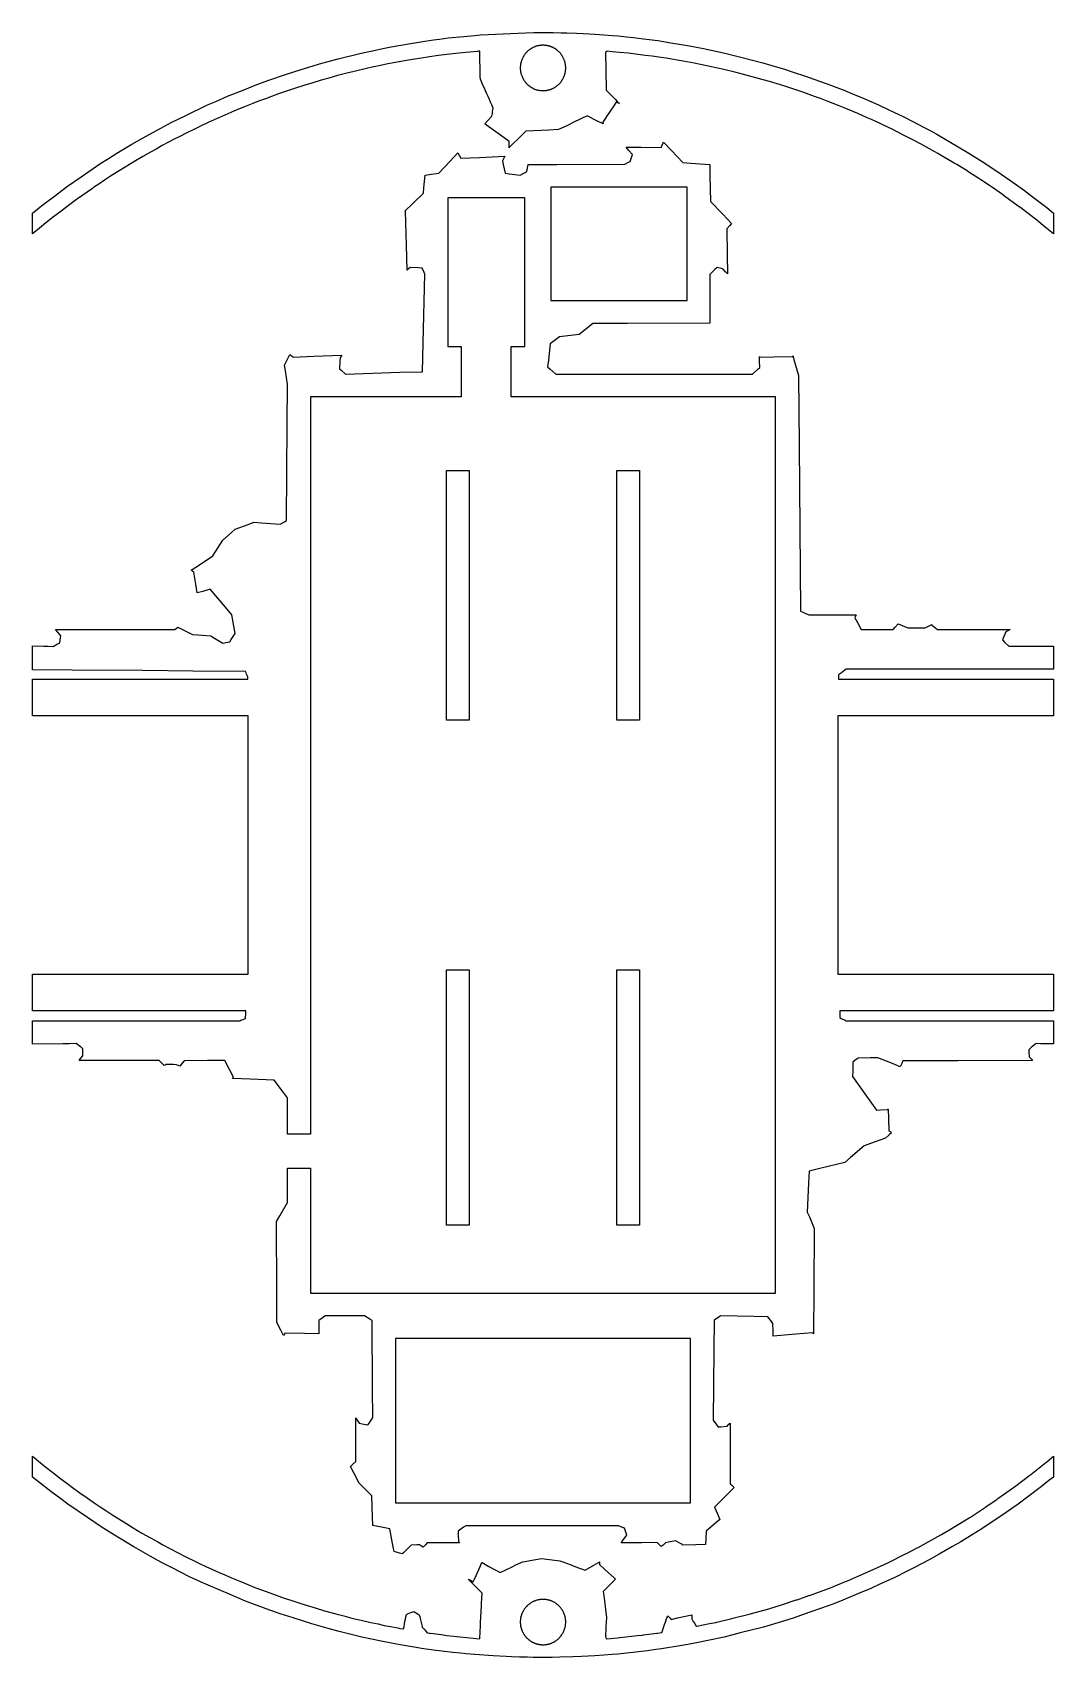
# Model space of a CAD drawing. Header units: millimetres. Extents: x -45 to 45, y -72 to 72.
import ezdxf

# ---------------------------------------------------------------- set-up
doc = ezdxf.new("R2010")
doc.units = ezdxf.units.MM
doc.layers.add('upper', color=7, linetype='Continuous')

msp = doc.modelspace()

# ---------------------------------------------------------------- linework, layer by layer
at = {"layer": 'upper'}
for points in [[(-44.06, 56.47), (-43.19, 57.12), (-41.92, 58.08), (-40.72, 58.9), (-38.97, 60.1), (-38.4, 60.46), (-37.57, 60.98), (-36.23, 61.77), (-35.3, 62.32), (-34.27, 62.88), (-32.78, 63.68), (-31.47, 64.32), (-29.56, 65.24), (-28.85, 65.55), (-27.81, 66), (-26.29, 66.61), (-25.23, 67.03), (-24.16, 67.41), (-22.61, 67.96), (-21.33, 68.36), (-19.49, 68.92), (-18.07, 69.29), (-16.02, 69.81), (-15.19, 69.99), (-13.97, 70.25), (-13.38, 70.36), (-12.52, 70.52), (-11.87, 70.63), (-10.94, 70.78), (-10.41, 70.86), (-9.65, 70.97), (-9.12, 71.04), (-8.36, 71.14), (-6.98, 71.28), (-6.02, 71.37), (-5.54, 71.41), (-4.83, 71.46), (-2.86, 71.55), (-1.5, 71.61), (-0.8, 71.62), (-0.32, 71.62), (0.18, 71.62), (0.9, 71.62), (1.61, 71.61), (2.09, 71.59), (2.95, 71.56), (3.55, 71.54), (4.6, 71.47), (6.12, 71.36), (6.62, 71.32), (7.35, 71.25), (7.97, 71.18), (8.86, 71.08), (9.37, 71.01), (10.11, 70.91), (11.26, 70.72), (12.92, 70.45), (14.14, 70.2), (15.9, 69.84), (17.32, 69.48), (19.37, 68.96), (20.16, 68.72), (21.3, 68.39), (22.05, 68.14), (23.14, 67.79), (23.88, 67.52), (24.95, 67.14), (25.44, 66.95), (26.15, 66.68), (26.61, 66.5), (27.27, 66.23), (28.21, 65.83), (29.56, 65.24), (30.48, 64.81), (31.81, 64.18), (32.54, 63.8), (33.6, 63.25), (34.06, 63.01), (34.71, 62.65), (35.16, 62.4), (35.81, 62.03), (37.53, 60.98), (38.72, 60.26), (39.4, 59.8), (40.4, 59.15), (41.23, 58.56), (42.43, 57.71), (43.24, 57.09), (44.41, 56.2), (45, 55.71), (45, 53.87), (44.42, 54.35), (44.28, 54.47), (43.52, 55.08), (43.29, 55.25), (42.12, 56.16), (41.88, 56.33), (40.68, 57.21), (40.5, 57.33), (39.61, 57.96), (39.44, 58.07), (38.58, 58.64), (38.42, 58.75), (37.55, 59.31), (37.38, 59.42), (36.47, 59.98), (36.25, 60.11), (35.1, 60.79), (34.81, 60.96), (33.8, 61.52), (33.34, 61.77), (32.49, 62.22), (32.02, 62.46), (31.17, 62.9), (30.78, 63.09), (30.07, 63.43), (29.67, 63.62), (28.95, 63.95), (28.52, 64.14), (27.76, 64.48), (26.7, 64.92), (26.11, 65.16), (25.05, 65.57), (24.46, 65.8), (23.93, 65.99), (22.98, 66.33), (22.01, 66.65), (21.48, 66.83), (20.94, 67), (19.96, 67.3), (19.42, 67.45), (18.44, 67.73), (17.46, 67.99), (16.91, 68.13), (15.93, 68.36), (15.38, 68.49), (14.85, 68.61), (13.88, 68.81), (13.33, 68.92), (12.36, 69.1), (11.83, 69.19), (10.87, 69.35), (10.42, 69.42), (9.61, 69.54), (9.02, 69.61), (7.96, 69.74), (7.53, 69.79), (6.75, 69.87), (6.09, 69.93), (5.65, 69.97), (5.62, 69.95), (5.51, 69.87), (5.51, 69.81), (5.52, 69.52), (5.52, 69.25), (5.53, 68.99), (5.53, 68.73), (5.54, 68.48), (5.54, 68.24), (5.54, 68), (5.55, 67.76), (5.55, 67.53), (5.56, 67.29), (5.56, 67.07), (5.57, 66.84), (5.57, 66.69), (5.57, 66.54), (6.15, 65.95), (6.36, 65.75), (6.55, 65.55), (6.74, 65.36), (6.61, 65.42), (6.46, 65.48), (6.34, 65.32), (6.24, 65.15), (5.61, 64.23), (5.5, 64.06), (5.27, 63.72), (5.28, 63.66), (5.29, 63.56), (4.76, 63.83), (3.9, 64.27), (2.72, 63.71), (2.17, 63.44), (1.58, 63.16), (1.36, 63.06), (0.52, 63.02), (-1.5, 62.92), (-1.93, 62.51), (-2.95, 61.52), (-2.97, 61.48), (-2.98, 61.45), (-2.98, 61.7), (-2.99, 62.03), (-3.75, 62.58), (-4.99, 63.46), (-5.13, 63.57), (-4.89, 63.83), (-4.5, 64.25), (-4.46, 64.47), (-4.44, 64.62), (-4.41, 64.8), (-4.39, 64.95), (-4.46, 65.09), (-4.52, 65.24), (-4.63, 65.48), (-4.73, 65.72), (-4.84, 65.97), (-4.95, 66.22), (-5.06, 66.47), (-5.17, 66.72), (-5.29, 66.98), (-5.52, 67.52), (-5.53, 67.72), (-5.53, 67.93), (-5.54, 68.13), (-5.54, 68.33), (-5.55, 68.54), (-5.55, 68.75), (-5.56, 68.96), (-5.56, 69.18), (-5.57, 69.4), (-5.57, 69.63), (-5.58, 69.86), (-5.58, 69.98), (-5.68, 69.97), (-5.78, 69.96), (-6.79, 69.86), (-7.68, 69.78), (-8.49, 69.68), (-9.21, 69.59), (-10.01, 69.48), (-10.72, 69.37), (-11.51, 69.24), (-12.21, 69.13), (-12.99, 68.98), (-13.69, 68.85), (-14.32, 68.72), (-14.88, 68.6), (-14.93, 68.59), (-16.4, 68.25), (-16.64, 68.2), (-17.42, 68), (-18.11, 67.82), (-18.88, 67.61), (-19.55, 67.42), (-20.37, 67.17), (-21.09, 66.95), (-21.9, 66.69), (-22.62, 66.45), (-23.32, 66.21), (-23.93, 65.99), (-24.46, 65.79), (-25.07, 65.57), (-25.58, 65.37), (-26.17, 65.14), (-26.68, 64.93), (-27.26, 64.69), (-28.04, 64.35), (-28.73, 64.05), (-29.51, 63.69), (-30.19, 63.37), (-30.85, 63.05), (-31.44, 62.76), (-31.95, 62.5), (-32.52, 62.21), (-33.01, 61.95), (-33.56, 61.65), (-34.11, 61.35), (-34.6, 61.08), (-35.28, 60.68), (-36.06, 60.23), (-36.83, 59.76), (-37.51, 59.34), (-38.11, 58.95), (-38.64, 58.61), (-39.16, 58.26), (-39.61, 57.95), (-39.71, 57.88), (-41.03, 56.95), (-41.12, 56.89), (-41.7, 56.46), (-42.36, 55.97), (-43.14, 55.37), (-43.82, 54.84), (-44.37, 54.39), (-44.86, 53.99), (-45, 53.87), (-45, 55.71), (-44.06, 56.47)], [(-1.36, 69.97), (-1.4, 69.93), (-1.43, 69.9), (-1.47, 69.86), (-1.49, 69.83), (-1.53, 69.79), (-1.57, 69.74), (-1.59, 69.71), (-1.62, 69.67), (-1.65, 69.63), (-1.68, 69.59), (-1.7, 69.55), (-1.73, 69.51), (-1.75, 69.47), (-1.77, 69.42), (-1.79, 69.38), (-1.82, 69.34), (-1.83, 69.3), (-1.85, 69.25), (-1.87, 69.21), (-1.89, 69.16), (-1.9, 69.11), (-1.92, 69.07), (-1.93, 69.02), (-1.94, 68.98), (-1.95, 68.93), (-1.96, 68.9), (-1.97, 68.87), (-1.97, 68.82), (-1.98, 68.79), (-1.99, 68.74), (-1.99, 68.71), (-1.99, 68.67), (-2, 68.62), (-2, 68.59), (-2, 68.54), (-2, 68.51), (-2, 68.48), (-2, 68.42), (-2, 68.39), (-1.99, 68.34), (-1.99, 68.31), (-1.99, 68.28), (-1.98, 68.22), (-1.98, 68.19), (-1.97, 68.14), (-1.96, 68.11), (-1.95, 68.08), (-1.94, 68.03), (-1.93, 67.99), (-1.92, 67.94), (-1.91, 67.91), (-1.9, 67.88), (-1.88, 67.83), (-1.87, 67.8), (-1.85, 67.75), (-1.84, 67.72), (-1.82, 67.67), (-1.8, 67.64), (-1.79, 67.61), (-1.76, 67.56), (-1.75, 67.53), (-1.72, 67.48), (-1.7, 67.45), (-1.69, 67.42), (-1.66, 67.38), (-1.64, 67.35), (-1.6, 67.31), (-1.58, 67.28), (-1.55, 67.24), (-1.53, 67.21), (-1.49, 67.17), (-1.47, 67.14), (-1.44, 67.12), (-1.41, 67.08), (-1.38, 67.05), (-1.34, 67.02), (-1.32, 66.99), (-1.27, 66.96), (-1.25, 66.94), (-1.22, 66.91), (-1.17, 66.88), (-1.15, 66.86), (-1.1, 66.83), (-1.07, 66.81), (-1.02, 66.78), (-0.99, 66.76), (-0.94, 66.74), (-0.91, 66.72), (-0.88, 66.7), (-0.83, 66.68), (-0.8, 66.67), (-0.75, 66.64), (-0.71, 66.63), (-0.66, 66.61), (-0.63, 66.6), (-0.58, 66.58), (-0.54, 66.57), (-0.51, 66.57), (-0.45, 66.55), (-0.42, 66.54), (-0.36, 66.53), (-0.33, 66.53), (-0.27, 66.52), (-0.24, 66.51), (-0.18, 66.51), (-0.15, 66.51), (-0.11, 66.5), (-0.06, 66.5), (-0.02, 66.5), (0.04, 66.5), (0.07, 66.5), (0.13, 66.5), (0.16, 66.51), (0.22, 66.51), (0.25, 66.52), (0.31, 66.52), (0.34, 66.53), (0.38, 66.54), (0.43, 66.55), (0.47, 66.56), (0.52, 66.57), (0.56, 66.58), (0.61, 66.6), (0.64, 66.61), (0.7, 66.63), (0.73, 66.64), (0.76, 66.65), (0.81, 66.67), (0.84, 66.69), (0.89, 66.71), (0.93, 66.73), (0.97, 66.75), (1.01, 66.77), (1.05, 66.8), (1.08, 66.82), (1.11, 66.84), (1.16, 66.87), (1.19, 66.89), (1.23, 66.92), (1.26, 66.95), (1.3, 66.98), (1.33, 67.01), (1.37, 67.04), (1.4, 67.07), (1.44, 67.11), (1.47, 67.14), (1.51, 67.18), (1.53, 67.22), (1.57, 67.26), (1.59, 67.29), (1.62, 67.33), (1.65, 67.37), (1.67, 67.41), (1.7, 67.45), (1.72, 67.49), (1.75, 67.53), (1.77, 67.57), (1.8, 67.62), (1.81, 67.66), (1.84, 67.71), (1.85, 67.74), (1.87, 67.79), (1.89, 67.83), (1.9, 67.88), (1.91, 67.92), (1.93, 67.97), (1.94, 68.01), (1.95, 68.06), (1.96, 68.1), (1.97, 68.15), (1.98, 68.2), (1.98, 68.25), (1.99, 68.3), (1.99, 68.35), (2, 68.4), (2, 68.45), (2, 68.5), (2, 68.53), (2, 68.58), (2, 68.62), (1.99, 68.66), (1.99, 68.71), (1.98, 68.75), (1.98, 68.79), (1.97, 68.84), (1.96, 68.88), (1.95, 68.92), (1.94, 68.97), (1.93, 69.01), (1.92, 69.06), (1.91, 69.1), (1.89, 69.14), (1.88, 69.18), (1.87, 69.22), (1.85, 69.26), (1.83, 69.3), (1.81, 69.34), (1.79, 69.38), (1.77, 69.42), (1.75, 69.46), (1.73, 69.5), (1.71, 69.54), (1.69, 69.57), (1.66, 69.61), (1.64, 69.65), (1.61, 69.68), (1.59, 69.72), (1.56, 69.75), (1.53, 69.79), (1.5, 69.82), (1.47, 69.85), (1.44, 69.89), (1.41, 69.92), (1.38, 69.95), (1.35, 69.98), (1.31, 70.01), (1.28, 70.04), (1.24, 70.07), (1.21, 70.09), (1.18, 70.12), (1.15, 70.14), (1.12, 70.16), (1.09, 70.18), (1.06, 70.2), (1.02, 70.22), (0.99, 70.24), (0.96, 70.25), (0.93, 70.27), (0.9, 70.29), (0.86, 70.3), (0.83, 70.32), (0.79, 70.34), (0.76, 70.35), (0.72, 70.36), (0.69, 70.38), (0.65, 70.39), (0.61, 70.4), (0.58, 70.41), (0.54, 70.43), (0.5, 70.44), (0.47, 70.44), (0.43, 70.45), (0.39, 70.46), (0.35, 70.47), (0.31, 70.48), (0.27, 70.48), (0.23, 70.49), (0.2, 70.49), (0.15, 70.49), (0.11, 70.5), (0.07, 70.5), (0.03, 70.5), (-0.01, 70.5), (-0.03, 70.5), (-0.06, 70.5), (-0.1, 70.5), (-0.13, 70.5), (-0.17, 70.49), (-0.21, 70.49), (-0.25, 70.48), (-0.29, 70.48), (-0.33, 70.47), (-0.37, 70.47), (-0.4, 70.46), (-0.44, 70.45), (-0.49, 70.44), (-0.53, 70.43), (-0.57, 70.42), (-0.61, 70.41), (-0.65, 70.39), (-0.68, 70.38), (-0.73, 70.36), (-0.78, 70.34), (-0.81, 70.33), (-0.86, 70.31), (-0.89, 70.29), (-0.94, 70.26), (-0.97, 70.25), (-1.02, 70.22), (-1.05, 70.2), (-1.1, 70.17), (-1.13, 70.15), (-1.17, 70.12), (-1.2, 70.1), (-1.25, 70.06), (-1.28, 70.03), (-1.33, 70), (-1.36, 69.97)], [(41.92, 15.5), (35.22, 15.49), (26.73, 15.49), (26.61, 15.4), (26.47, 15.3), (26.31, 15.19), (26.14, 15.07), (26.05, 15), (26.05, 14.62), (35.65, 14.62), (45, 14.62), (45, 11.4), (33.8, 11.4), (26, 11.4), (26, 10.69), (26, 10.67), (26, 10.66), (26, 10.64), (26, 9.82), (26, 9.79), (26, 9.76), (26, 9.73), (26, 9.1), (26, 9.07), (26, 9.03), (26, 9), (26, 8.49), (26, 8.45), (26, 8.41), (26, 8.37), (26, 8.33), (26, 7.91), (26, 7.87), (26, 7.82), (26, 7.78), (26, 7.43), (26, 7.38), (26, 7.33), (26, 7.29), (26, 6.97), (26, 6.93), (26, 6.88), (26, 6.6), (26, 6.55), (26, 6.5), (26, 6.46), (26, 6.41), (26, 6.37), (26, 6.33), (26, 6.29), (26, 6.25), (26, 6.22), (26, 6.18), (26, 6.15), (26, 6.13), (26, 6.1), (26, 6.08), (26, 1.31), (26, -5.75), (26, -5.77), (26, -5.79), (26, -5.82), (26, -5.85), (26, -5.88), (26, -5.91), (26, -5.94), (26, -5.98), (26, -6.02), (26, -6.06), (26, -6.1), (26, -6.14), (26, -6.18), (26, -6.22), (26, -6.59), (26, -6.63), (26, -6.67), (26, -6.71), (26, -7.11), (26, -7.15), (26, -7.19), (26, -7.63), (26, -7.67), (26, -7.71), (26, -7.75), (26, -8.25), (26, -8.29), (26, -8.32), (26, -8.91), (26, -8.94), (26, -8.97), (26, -9), (26, -9.71), (26, -9.73), (26, -9.75), (26, -10.62), (26, -10.63), (26, -10.64), (26, -10.65), (26, -11.4), (33.05, -11.4), (45, -11.4), (45, -14.62), (38.6, -14.62), (26.16, -14.62), (26.16, -14.86), (26.16, -15.22), (26.28, -15.28), (26.4, -15.34), (26.52, -15.39), (26.63, -15.44), (26.73, -15.49), (30.98, -15.49), (35.22, -15.49), (41.92, -15.5), (45, -15.5), (45, -17.54), (44.25, -17.53), (43.86, -17.52), (43.46, -17.51), (43.04, -17.86), (42.82, -18.05), (42.83, -18.23), (42.85, -18.66), (43.03, -18.86), (43.16, -19), (36.56, -19.02), (31.71, -19.03), (31.62, -19.25), (31.49, -19.55), (30.66, -19.21), (29.52, -18.75), (28.88, -18.76), (27.77, -18.78), (27.48, -19), (27.31, -19.13), (27.3, -19.93), (27.29, -20.41), (28.07, -21.51), (29.39, -23.39), (29.76, -23.36), (30.37, -23.32), (30.41, -23.3), (30.43, -23.28), (30.45, -24.1), (30.49, -25.21), (30.59, -25.27), (30.72, -25.36), (30.5, -25.56), (30.19, -25.84), (28.87, -26.31), (28.32, -26.51), (27.12, -27.54), (26.62, -27.98), (24.39, -28.53), (23.45, -28.75), (23.41, -29.82), (23.3, -32.37), (23.48, -32.79), (23.89, -33.8), (23.87, -39.15), (23.85, -43.08), (23.81, -43.05), (23.75, -43), (22.28, -43.13), (20.29, -43.29), (20.28, -42.82), (20.26, -42.17), (20.13, -42), (19.81, -41.59), (18.58, -41.57), (15.65, -41.51), (15.49, -41.63), (15.09, -41.89), (15.07, -44.49), (15.01, -50.71), (15.32, -51.13), (15.45, -51.3), (15.68, -51.28), (16.23, -51.23), (16.39, -51.07), (16.5, -50.96), (16.5, -54.04), (16.5, -56.31), (16.65, -56.44), (16.86, -56.63), (16.13, -57.37), (15.12, -58.38), (15.26, -58.7), (15.58, -59.46), (15.23, -59.76), (14.37, -60.48), (14.35, -61.15), (14.32, -61.65), (13.47, -61.68), (12.3, -61.71), (12.3, -61.69), (12.29, -61.67), (12.12, -61.57), (11.69, -61.33), (11.06, -61.46), (10.8, -61.52), (10.59, -61.71), (10.43, -61.84), (10.27, -61.7), (10.05, -61.5), (8.71, -61.51), (6.9, -61.52), (7.11, -61.23), (7.4, -60.83), (7.33, -60.65), (7.17, -60.22), (7.02, -60.16), (6.65, -60.01), (2.68, -60.01), (-6.8, -60.01), (-7, -60.15), (-7.49, -60.49), (-7.47, -60.77), (-7.44, -61.43), (-7.39, -61.47), (-7.36, -61.51), (-8.57, -61.51), (-10.22, -61.53), (-10.36, -61.69), (-10.56, -61.9), (-10.7, -61.81), (-10.9, -61.69), (-11.11, -61.7), (-11.63, -61.72), (-12.04, -62.14), (-12.27, -62.37), (-12.4, -62.5), (-12.64, -62.43), (-13.13, -62.29), (-13.15, -62.17), (-13.26, -61.57), (-13.49, -60.27), (-13.93, -60.19), (-15, -60), (-15.03, -59.22), (-15.1, -57.37), (-15.88, -56.58), (-16.2, -56.25), (-16.65, -55.41), (-16.98, -54.79), (-16.78, -54.61), (-16.5, -54.36), (-16.5, -52.73), (-16.5, -50.51), (-16.38, -50.71), (-16.21, -50.97), (-15.66, -51.08), (-15.43, -51.12), (-15.3, -50.93), (-15.01, -50.47), (-15.03, -47.95), (-15.07, -41.93), (-15.27, -41.81), (-15.73, -41.51), (-16.76, -41.51), (-19.2, -41.52), (-19.37, -41.64), (-19.76, -41.93), (-19.77, -42.6), (-19.77, -43.1), (-21.03, -43.07), (-22.75, -43.03), (-22.8, -43.12), (-22.87, -43.24), (-23.12, -42.76), (-23.45, -42.1), (-23.46, -39.47), (-23.5, -33.2), (-23.21, -32.7), (-22.51, -31.52), (-22.51, -28.5), (-20.5, -28.5), (-20.5, -32.83), (-20.5, -33.85), (-20.5, -39.5), (-6.93, -39.5), (2.28, -39.5), (6.93, -39.5), (20.5, -39.5), (20.5, -33.85), (20.5, -32.83), (20.5, -12.11), (20.5, -11.32), (20.5, -10.74), (20.5, -10.73), (20.5, -10.72), (20.5, -10.7), (20.5, -10.68), (20.5, -10.66), (20.5, -10.64), (20.5, -10.61), (20.5, -10.59), (20.5, -10.56), (20.5, -10.53), (20.5, -10.49), (20.5, -10.45), (20.5, -10.42), (20.5, -10.37), (20.5, -10.33), (20.5, -10.29), (20.5, -10.24), (20.5, -10.19), (20.5, -10.14), (20.5, -10.09), (20.5, -10.04), (20.5, -10), (20.5, -7.97), (20.5, -7.85), (20.5, -7.74), (20.5, -7.63), (20.5, -7.52), (20.5, -7.42), (20.5, -7.32), (20.5, -7.23), (20.5, -7.15), (20.5, -7.07), (20.5, -7), (20.5, -6.94), (20.5, 1.23), (20.5, 1.54), (20.5, 1.84), (20.5, 6.66), (20.5, 6.71), (20.5, 6.78), (20.5, 6.85), (20.5, 6.94), (20.5, 7.03), (20.5, 7.13), (20.5, 7.25), (20.5, 7.37), (20.5, 7.5), (20.5, 7.63), (20.5, 7.77), (20.5, 7.92), (20.5, 8.06), (20.5, 8.21), (20.5, 8.36), (20.5, 9.77), (20.5, 9.87), (20.5, 9.97), (20.5, 10.06), (20.5, 10.14), (20.5, 10.22), (20.5, 10.3), (20.5, 10.37), (20.5, 10.43), (20.5, 10.49), (20.5, 10.54), (20.5, 10.58), (20.5, 10.62), (20.5, 10.66), (20.5, 10.69), (20.5, 10.72), (20.5, 10.75), (20.5, 10.77), (20.5, 10.79), (20.5, 10.8), (20.5, 10.82), (20.5, 10.83), (20.5, 10.84), (20.5, 10.85), (20.5, 10.86), (20.5, 10.86), (20.5, 10.87), (20.5, 30.39), (20.5, 30.47), (20.5, 30.55), (20.5, 30.63), (20.5, 30.69), (20.5, 30.76), (20.5, 30.81), (20.5, 30.86), (20.5, 30.91), (20.5, 30.96), (20.5, 33.38), (20.5, 39.5), (13.1, 39.5), (-2.8, 39.5), (-2.8, 40.91), (-2.8, 43.95), (-1.98, 43.95), (-1.6, 43.95), (-1.6, 47.82), (-1.6, 57.05), (-3.61, 57.05), (-8.4, 57.05), (-8.4, 47.82), (-8.4, 43.95), (-8.02, 43.95), (-7.2, 43.95), (-7.2, 40.91), (-7.2, 39.5), (-16.27, 39.5), (-20.5, 39.5), (-20.5, 33.38), (-20.5, 31.16), (-20.5, 31.13), (-20.5, 31.09), (-20.5, 31.05), (-20.5, 31.01), (-20.5, 30.96), (-20.5, 30.91), (-20.5, 10.8), (-20.5, 10.8), (-20.5, 10.8), (-20.5, 10.79), (-20.5, 10.78), (-20.5, 10.78), (-20.5, 10.77), (-20.5, 10.76), (-20.5, 10.74), (-20.5, 10.73), (-20.5, 10.72), (-20.5, 10.7), (-20.5, 10.68), (-20.5, 10.66), (-20.5, 10.64), (-20.5, 10.61), (-20.5, 10.59), (-20.5, 10.56), (-20.5, 10.53), (-20.5, 10.49), (-20.5, 10.45), (-20.5, 10.42), (-20.5, 10.37), (-20.5, 10.33), (-20.5, 10.29), (-20.5, 10.24), (-20.5, 10.19), (-20.5, 10.14), (-20.5, 10.09), (-20.5, 10.04), (-20.5, 10), (-20.5, 7.97), (-20.5, 7.85), (-20.5, 7.74), (-20.5, 7.63), (-20.5, 7.52), (-20.5, 7.42), (-20.5, 7.32), (-20.5, 7.23), (-20.5, 7.15), (-20.5, 7.07), (-20.5, 7), (-20.5, 6.94), (-20.5, -1.23), (-20.5, -1.54), (-20.5, -1.84), (-20.5, -6.66), (-20.5, -6.71), (-20.5, -6.78), (-20.5, -6.85), (-20.5, -6.94), (-20.5, -7.03), (-20.5, -7.13), (-20.5, -7.25), (-20.5, -7.37), (-20.5, -7.5), (-20.5, -7.63), (-20.5, -7.77), (-20.5, -7.92), (-20.5, -8.06), (-20.5, -8.21), (-20.5, -8.36), (-20.5, -9.77), (-20.5, -9.87), (-20.5, -9.97), (-20.5, -10.06), (-20.5, -10.14), (-20.5, -10.22), (-20.5, -10.3), (-20.5, -10.37), (-20.5, -10.43), (-20.5, -10.49), (-20.5, -10.54), (-20.5, -10.58), (-20.5, -10.62), (-20.5, -10.66), (-20.5, -10.69), (-20.5, -10.72), (-20.5, -10.75), (-20.5, -10.77), (-20.5, -10.79), (-20.5, -10.8), (-20.5, -10.82), (-20.5, -10.83), (-20.5, -11.32), (-20.5, -24.67), (-20.5, -25.5), (-22.51, -25.5), (-22.51, -22.29), (-22.95, -21.71), (-23.71, -20.72), (-25.82, -20.63), (-27.37, -20.57), (-27.34, -20.53), (-27.29, -20.48), (-27.61, -19.85), (-28.04, -19), (-29.57, -19.01), (-31.64, -19.03), (-31.8, -19.22), (-32.02, -19.49), (-32.15, -19.44), (-32.32, -19.37), (-32.58, -19.36), (-33.21, -19.34), (-33.31, -19.4), (-33.39, -19.44), (-33.58, -19.25), (-33.83, -19), (-36.83, -19), (-40.9, -19), (-40.76, -18.83), (-40.56, -18.6), (-40.55, -18.41), (-40.55, -17.96), (-40.71, -17.83), (-40.76, -17.8), (-41.15, -17.51), (-41.75, -17.52), (-42.34, -17.52), (-45, -17.55), (-45, -15.5), (-41.92, -15.5), (-35.22, -15.49), (-26.73, -15.49), (-26.64, -15.45), (-26.54, -15.41), (-26.43, -15.37), (-26.32, -15.32), (-26.21, -15.28), (-26.2, -14.83), (-26.2, -14.61), (-42.68, -14.61), (-45, -14.61), (-45, -11.4), (-33.05, -11.4), (-26, -11.4), (-26, -10.65), (-26, -10.64), (-26, -10.62), (-26, -10.61), (-26, -9.8), (-26, -9.77), (-26, -9.74), (-26, -9.71), (-26, -9.09), (-26, -9.05), (-26, -9.02), (-26, -8.98), (-26, -8.94), (-26, -8.44), (-26, -8.4), (-26, -8.36), (-26, -8.32), (-26, -7.91), (-26, -7.86), (-26, -7.82), (-26, -7.77), (-26, -7.42), (-26, -7.38), (-26, -7.33), (-26, -7.28), (-26, -6.97), (-26, -6.93), (-26, -6.88), (-26, -6.6), (-26, -6.55), (-26, -6.5), (-26, -6.46), (-26, -6.41), (-26, -6.37), (-26, -6.33), (-26, -6.29), (-26, -6.25), (-26, -6.22), (-26, -6.18), (-26, -6.15), (-26, -6.13), (-26, -6.1), (-26, -6.08), (-26, -1.31), (-26, 5.75), (-26, 5.77), (-26, 5.79), (-26, 5.82), (-26, 5.85), (-26, 5.88), (-26, 5.91), (-26, 5.94), (-26, 5.98), (-26, 6.02), (-26, 6.06), (-26, 6.1), (-26, 6.14), (-26, 6.18), (-26, 6.22), (-26, 6.59), (-26, 6.63), (-26, 6.67), (-26, 6.71), (-26, 7.11), (-26, 7.15), (-26, 7.19), (-26, 7.64), (-26, 7.68), (-26, 7.72), (-26, 7.75), (-26, 8.27), (-26, 8.3), (-26, 8.33), (-26, 8.93), (-26, 8.96), (-26, 8.99), (-26, 9.02), (-26, 9.73), (-26, 9.75), (-26, 9.78), (-26, 10.65), (-26, 10.66), (-26, 10.67), (-26, 10.68), (-26, 11.4), (-42.6, 11.4), (-45, 11.4), (-45, 14.61), (-34.21, 14.62), (-26.01, 14.62), (-26.01, 14.77), (-26.02, 14.8), (-26.08, 14.94), (-26.14, 15.07), (-26.18, 15.19), (-26.22, 15.29), (-30.86, 15.33), (-35.29, 15.37), (-41.5, 15.42), (-45, 15.45), (-45, 17.55), (-44.04, 17.53), (-43.63, 17.52), (-43.18, 17.51), (-42.79, 17.72), (-42.72, 17.76), (-42.66, 17.79), (-42.62, 17.82), (-42.58, 17.83), (-42.53, 18.25), (-42.51, 18.43), (-42.78, 18.76), (-42.97, 19), (-38.51, 19), (-32.45, 19), (-32.34, 19.09), (-32.19, 19.21), (-31.65, 18.94), (-30.91, 18.57), (-30.43, 18.53), (-29.27, 18.43), (-28.95, 18.24), (-28.22, 17.78), (-27.8, 17.87), (-27.62, 17.91), (-27.48, 18.13), (-27.14, 18.64), (-27.22, 19.13), (-27.43, 20.3), (-27.99, 20.97), (-29.33, 22.56), (-30, 22.36), (-30.49, 22.22), (-30.61, 22.99), (-30.78, 24.05), (-30.87, 24.12), (-31, 24.22), (-30.19, 24.76), (-29.1, 25.5), (-28.84, 25.9), (-28.23, 26.86), (-27.46, 27.54), (-27.13, 27.83), (-25.98, 28.26), (-25.5, 28.45), (-24.81, 28.4), (-23.16, 28.28), (-22.78, 28.5), (-22.62, 28.6), (-22.54, 37.08), (-22.51, 40.63), (-22.71, 41.8), (-22.79, 42.3), (-22.51, 42.83), (-22.31, 43.23), (-22.18, 43.13), (-22, 43), (-20.19, 43.08), (-17.73, 43.19), (-17.8, 43.09), (-17.89, 42.95), (-17.91, 42.67), (-17.94, 41.99), (-17.78, 41.85), (-17.4, 41.52), (-12.61, 41.67), (-10.61, 41.72), (-10.55, 44.26), (-10.41, 50.32), (-10.48, 50.48), (-10.65, 50.86), (-10.97, 50.88), (-11.72, 50.92), (-11.86, 50.78), (-11.97, 50.68), (-12.03, 52.88), (-12.12, 55.87), (-12.14, 55.87), (-12.17, 55.87), (-11.48, 56.55), (-10.54, 57.47), (-10.5, 57.94), (-10.4, 59.05), (-10.04, 59.1), (-9.18, 59.23), (-8.22, 60.26), (-7.51, 61.02), (-7.4, 60.82), (-7.25, 60.55), (-5.6, 60.62), (-3.36, 60.71), (-3.45, 60.54), (-3.57, 60.31), (-3.5, 59.98), (-3.33, 59.21), (-2.94, 59.17), (-2.02, 59.06), (-1.63, 59.25), (-1.46, 59.33), (-1.41, 59.53), (-1.3, 60), (1.21, 60), (7.21, 60.01), (7.55, 60.19), (7.69, 60.26), (7.75, 60.44), (7.89, 60.86), (7.57, 61.23), (7.33, 61.51), (8.64, 61.51), (10.41, 61.5), (10.5, 61.7), (10.61, 61.97), (11.34, 61.21), (12.33, 60.17), (13.03, 60.12), (14.7, 60), (14.72, 59.03), (14.77, 56.72), (15.84, 55.6), (16.63, 54.78), (16.45, 54.58), (16.2, 54.31), (16.24, 52.02), (16.27, 50.34), (16.1, 50.52), (15.88, 50.77), (15.72, 50.81), (15.34, 50.91), (15.15, 50.73), (14.72, 50.3), (14.71, 49.03), (14.7, 46), (7.44, 45.97), (4.4, 45.96), (4.05, 45.68), (3.2, 44.99), (2.69, 44.93), (1.46, 44.79), (1.22, 44.61), (0.63, 44.17), (0.48, 42.75), (0.41, 42.15), (0.62, 41.96), (1.12, 41.51), (6.24, 41.51), (18.46, 41.51), (18.91, 41.92), (19.1, 42.09), (19.09, 42.65), (19.08, 43.07), (19.09, 43.04), (19.11, 43), (20.33, 43.03), (22, 43.07), (22.01, 43.1), (22.02, 43.13), (22.23, 42.39), (22.51, 41.38), (22.57, 35.25), (22.71, 20.6), (23.22, 20.39), (23.43, 20.3), (25.84, 20.3), (27.61, 20.29), (27.56, 20.19), (27.49, 20.04), (27.72, 19.6), (28.04, 19), (29.24, 19.01), (30.87, 19.01), (31.05, 19.21), (31.3, 19.49), (31.67, 19.34), (32.16, 19.15), (32.61, 19.15), (33.69, 19.15), (34.03, 19.32), (34.28, 19.44), (34.27, 19.41), (34.27, 19.38), (34.48, 19.22), (34.77, 19), (37.48, 19), (41.18, 19), (41.02, 18.91), (40.8, 18.79), (40.71, 18.58), (40.5, 18.08), (40.69, 17.89), (41.06, 17.52), (41.66, 17.52), (42.25, 17.53), (45, 17.53), (45, 15.5), (41.92, 15.5)], [(12.7, 53.87), (12.7, 57.27), (12.7, 58), (6.87, 58), (0.7, 58), (0.7, 57.27), (0.7, 53.87), (0.7, 48.73), (0.7, 48), (6.87, 48), (12.7, 48), (12.7, 48.73), (12.7, 53.87)], [(-8.38, 11), (-8.5, 11), (-8.5, 12.28), (-8.5, 33), (-8.38, 33), (-6.5, 33), (-6.5, 26.51), (-6.5, 11), (-8.38, 11)], [(8.5, 11), (8.38, 11), (6.5, 11), (6.5, 26.51), (6.5, 33), (8.38, 33), (8.5, 33), (8.5, 12.28), (8.5, 11)], [(-8.5, -11), (-8.38, -11), (-6.5, -11), (-6.5, -17.64), (-6.5, -33.5), (-8.38, -33.5), (-8.5, -33.5), (-8.5, -32.19), (-8.5, -11)], [(8.38, -11), (8.5, -11), (8.5, -32.19), (8.5, -33.5), (8.38, -33.5), (6.5, -33.5), (6.5, -17.64), (6.5, -11), (8.38, -11)], [(-0.59, -43.5), (-5.24, -43.5), (-13, -43.5), (-13, -53.72), (-13, -58), (5.33, -58), (13, -58), (13, -53.72), (13, -43.5), (5.24, -43.5), (-0.59, -43.5)], [(44.6, -56.03), (43.95, -56.56), (42.73, -57.47), (41.89, -58.1), (41.33, -58.49), (40.52, -59.06), (39.77, -59.56), (38.69, -60.28), (37.93, -60.75), (36.83, -61.43), (36.05, -61.88), (34.92, -62.53), (34.03, -63.01), (32.74, -63.7), (32.04, -64.05), (31.02, -64.56), (29.76, -65.14), (28.89, -65.54), (27.8, -65.99), (26.22, -66.65), (25.54, -66.91), (24.55, -67.29), (23.53, -67.64), (22.05, -68.15), (20.99, -68.47), (19.44, -68.94), (17.39, -69.46), (15.97, -69.82), (14.53, -70.13), (13.52, -70.34), (12.78, -70.47), (11.7, -70.66), (10.96, -70.78), (10.45, -70.86), (9.94, -70.93), (9.2, -71.03), (8.68, -71.09), (7.93, -71.18), (7.39, -71.24), (6.61, -71.32), (6.1, -71.36), (5.36, -71.42), (4.56, -71.47), (3.39, -71.55), (2.62, -71.57), (1.49, -71.61), (0.8, -71.62), (0.32, -71.62), (-0.17, -71.62), (-0.88, -71.62), (-1.37, -71.61), (-2.08, -71.6), (-2.77, -71.57), (-3.24, -71.55), (-4.38, -71.48), (-6.02, -71.37), (-6.77, -71.3), (-7.28, -71.25), (-7.95, -71.18), (-8.93, -71.07), (-9.65, -70.97), (-10.7, -70.82), (-11.19, -70.74), (-11.9, -70.63), (-12.59, -70.51), (-13.07, -70.42), (-14.26, -70.18), (-15.97, -69.82), (-17.15, -69.53), (-17.96, -69.34), (-18.95, -69.06), (-20.37, -68.67), (-22.02, -68.14), (-23.16, -67.78), (-24.41, -67.32), (-26.22, -66.65), (-27.57, -66.08), (-29.52, -65.26), (-30.19, -64.95), (-31.15, -64.5), (-32.62, -63.75), (-33.64, -63.24), (-34.63, -62.68), (-36.07, -61.88), (-37.77, -60.84), (-38.94, -60.12), (-40.14, -59.29), (-41.89, -58.1), (-42.5, -57.65), (-43.37, -57), (-43.93, -56.56), (-44.74, -55.93), (-45, -55.72), (-45, -53.87), (-44.86, -53.99), (-44.3, -54.45), (-43.82, -54.84), (-43.22, -55.31), (-42.51, -55.86), (-41.98, -56.25), (-41.36, -56.72), (-40.83, -57.1), (-40.19, -57.55), (-39.57, -57.98), (-39.04, -58.34), (-38.53, -58.68), (-37.92, -59.08), (-37.4, -59.4), (-36.78, -59.79), (-36.13, -60.18), (-35.35, -60.65), (-34.59, -61.08), (-33.95, -61.44), (-33.5, -61.69), (-32.96, -61.98), (-32.88, -62.01), (-31.53, -62.71), (-31.3, -62.83), (-30.8, -63.08), (-30.21, -63.36), (-29.72, -63.59), (-29.13, -63.87), (-28.54, -64.13), (-28.05, -64.35), (-27.45, -64.6), (-26.73, -64.91), (-26.01, -65.2), (-25.4, -65.44), (-24.8, -65.67), (-24.09, -65.93), (-23.51, -66.14), (-22.82, -66.39), (-22.23, -66.58), (-21.53, -66.81), (-20.87, -67.02), (-20.09, -67.26), (-19.25, -67.5), (-18.25, -67.78), (-17.55, -67.96), (-16.73, -68.18), (-16.02, -68.34), (-15.17, -68.54), (-14.53, -68.67), (-13.99, -68.79), (-13.45, -68.89), (-12.81, -69.02), (-12.61, -69.06), (-12.31, -69.11), (-12.3, -69.1), (-12.3, -69.1), (-12.25, -68.88), (-12.21, -68.67), (-12.17, -68.45), (-12.13, -68.24), (-12.08, -68.03), (-12.04, -67.82), (-11.95, -67.79), (-11.66, -67.67), (-11.38, -67.56), (-10.99, -67.8), (-10.91, -67.85), (-10.87, -68.02), (-10.83, -68.2), (-10.77, -68.42), (-10.72, -68.65), (-10.66, -68.88), (-10.64, -68.95), (-10.48, -69.13), (-10.32, -69.31), (-10.2, -69.45), (-10.01, -69.48), (-9.94, -69.49), (-9.69, -69.52), (-8.99, -69.61), (-8.49, -69.68), (-7.86, -69.75), (-7.32, -69.81), (-6.7, -69.87), (-6.17, -69.93), (-5.9, -69.95), (-5.58, -69.97), (-5.57, -69.81), (-5.55, -69.51), (-5.54, -69.23), (-5.52, -68.95), (-5.51, -68.68), (-5.5, -68.42), (-5.48, -68.17), (-5.47, -67.92), (-5.46, -67.67), (-5.44, -67.44), (-5.43, -67.2), (-5.42, -66.97), (-5.41, -66.74), (-5.39, -66.51), (-5.38, -66.28), (-5.37, -66.12), (-5.36, -65.95), (-6.01, -65.31), (-6.21, -65.11), (-6.41, -64.9), (-6.61, -64.71), (-6.4, -64.82), (-6.17, -64.96), (-6.11, -64.85), (-6.08, -64.78), (-6.05, -64.71), (-5.63, -63.8), (-5.38, -63.25), (-5.36, -63.26), (-4.77, -63.59), (-3.79, -64.14), (-2.79, -63.66), (-2.33, -63.44), (-1.92, -63.25), (-1.78, -63.18), (-0.62, -62.98), (-0.14, -62.89), (0.34, -62.95), (1.48, -63.09), (1.74, -63.19), (2.4, -63.44), (2.82, -63.6), (3.72, -63.94), (4.49, -63.49), (4.89, -63.25), (4.97, -63.2), (4.97, -63.25), (4.98, -63.38), (4.98, -63.44), (5.49, -63.9), (6.23, -64.58), (6.39, -64.72), (6.22, -64.89), (6.04, -65.07), (5.87, -65.25), (5.31, -65.81), (5.33, -65.98), (5.35, -66.15), (5.38, -66.39), (5.41, -66.64), (5.44, -66.89), (5.48, -67.14), (5.51, -67.39), (5.54, -67.65), (5.59, -68.07), (5.59, -68.23), (5.58, -68.38), (5.56, -68.6), (5.55, -68.82), (5.54, -69.05), (5.53, -69.28), (5.51, -69.51), (5.5, -69.75), (5.5, -69.8), (5.61, -69.97), (5.64, -69.97), (6.57, -69.89), (6.78, -69.86), (8.32, -69.69), (8.77, -69.65), (8.85, -69.64), (10.02, -69.48), (10.08, -69.47), (10.47, -69.41), (10.52, -69.26), (10.63, -68.97), (10.72, -68.73), (10.8, -68.51), (10.87, -68.31), (10.93, -68.13), (10.97, -68.04), (11, -67.94), (11.06, -68), (11.11, -68.07), (11.21, -68.17), (11.3, -68.27), (11.86, -68.14), (13.12, -67.85), (13.12, -67.93), (13.12, -68), (13.12, -68.14), (13.12, -68.23), (13.18, -68.33), (13.25, -68.44), (13.37, -68.63), (13.48, -68.82), (13.52, -68.88), (13.55, -68.87), (14.68, -68.63), (15.23, -68.53), (15.32, -68.51), (16.64, -68.2), (16.74, -68.17), (18.28, -67.78), (18.38, -67.75), (19.91, -67.32), (21.12, -66.95), (21.2, -66.92), (22.33, -66.55), (22.41, -66.53), (23.43, -66.17), (23.5, -66.15), (25.48, -65.41), (25.62, -65.36), (26.67, -64.93), (26.75, -64.9), (26.85, -64.86), (28.32, -64.23), (28.38, -64.2), (29.36, -63.76), (29.43, -63.73), (30.4, -63.28), (30.5, -63.22), (31.96, -62.5), (32.03, -62.47), (32.99, -61.96), (33.06, -61.93), (34.01, -61.41), (34.08, -61.37), (35.06, -60.82), (35.12, -60.78), (36.06, -60.23), (36.16, -60.17), (37.57, -59.3), (37.67, -59.24), (39, -58.37), (39.06, -58.32), (40, -57.69), (40.09, -57.62), (41.47, -56.64), (41.56, -56.57), (42.91, -55.55), (43.01, -55.48), (44.33, -54.43), (44.4, -54.38), (45, -53.88), (45, -55.72), (44.6, -56.03)], [(0.52, -66.57), (0.47, -66.56), (0.43, -66.55), (0.38, -66.54), (0.34, -66.53), (0.28, -66.52), (0.24, -66.51), (0.19, -66.51), (0.15, -66.51), (0.11, -66.5), (0.05, -66.5), (0.02, -66.5), (-0.04, -66.5), (-0.08, -66.5), (-0.14, -66.5), (-0.17, -66.51), (-0.23, -66.51), (-0.27, -66.52), (-0.32, -66.53), (-0.36, -66.53), (-0.42, -66.54), (-0.45, -66.55), (-0.51, -66.57), (-0.55, -66.58), (-0.6, -66.59), (-0.64, -66.6), (-0.67, -66.62), (-0.73, -66.64), (-0.76, -66.65), (-0.81, -66.67), (-0.85, -66.69), (-0.9, -66.71), (-0.93, -66.73), (-0.98, -66.76), (-1.02, -66.78), (-1.06, -66.81), (-1.1, -66.83), (-1.14, -66.86), (-1.17, -66.88), (-1.22, -66.91), (-1.25, -66.94), (-1.28, -66.96), (-1.32, -67), (-1.35, -67.02), (-1.39, -67.06), (-1.41, -67.09), (-1.45, -67.13), (-1.48, -67.15), (-1.51, -67.19), (-1.54, -67.22), (-1.57, -67.27), (-1.6, -67.3), (-1.63, -67.34), (-1.65, -67.37), (-1.67, -67.4), (-1.7, -67.45), (-1.72, -67.48), (-1.75, -67.53), (-1.76, -67.56), (-1.79, -67.61), (-1.81, -67.64), (-1.83, -67.69), (-1.84, -67.72), (-1.86, -67.76), (-1.88, -67.81), (-1.89, -67.84), (-1.9, -67.89), (-1.92, -67.93), (-1.93, -67.98), (-1.94, -68.01), (-1.95, -68.05), (-1.96, -68.1), (-1.97, -68.13), (-1.97, -68.18), (-1.98, -68.22), (-1.99, -68.27), (-1.99, -68.31), (-1.99, -68.34), (-2, -68.39), (-2, -68.43), (-2, -68.48), (-2, -68.52), (-2, -68.57), (-2, -68.6), (-1.99, -68.64), (-1.99, -68.69), (-1.99, -68.72), (-1.98, -68.77), (-1.98, -68.81), (-1.97, -68.86), (-1.96, -68.89), (-1.95, -68.93), (-1.94, -68.97), (-1.93, -69.01), (-1.92, -69.05), (-1.91, -69.09), (-1.9, -69.12), (-1.88, -69.17), (-1.87, -69.2), (-1.86, -69.25), (-1.84, -69.28), (-1.83, -69.31), (-1.81, -69.36), (-1.79, -69.39), (-1.77, -69.43), (-1.75, -69.46), (-1.73, -69.5), (-1.71, -69.53), (-1.69, -69.57), (-1.67, -69.6), (-1.65, -69.64), (-1.62, -69.67), (-1.6, -69.7), (-1.57, -69.73), (-1.55, -69.77), (-1.52, -69.8), (-1.49, -69.83), (-1.47, -69.86), (-1.44, -69.89), (-1.41, -69.92), (-1.38, -69.95), (-1.35, -69.97), (-1.32, -70), (-1.29, -70.03), (-1.26, -70.06), (-1.22, -70.08), (-1.19, -70.11), (-1.15, -70.13), (-1.12, -70.16), (-1.08, -70.18), (-1.04, -70.21), (-1.01, -70.23), (-0.97, -70.25), (-0.94, -70.26), (-0.91, -70.28), (-0.88, -70.29), (-0.85, -70.31), (-0.82, -70.32), (-0.79, -70.34), (-0.76, -70.35), (-0.72, -70.36), (-0.69, -70.38), (-0.66, -70.39), (-0.63, -70.4), (-0.59, -70.41), (-0.56, -70.42), (-0.52, -70.43), (-0.49, -70.44), (-0.45, -70.45), (-0.42, -70.46), (-0.38, -70.46), (-0.35, -70.47), (-0.31, -70.48), (-0.27, -70.48), (-0.24, -70.49), (-0.2, -70.49), (-0.16, -70.49), (-0.12, -70.5), (-0.09, -70.5), (-0.05, -70.5), (-0.01, -70.5), (0.02, -70.5), (0.06, -70.5), (0.1, -70.5), (0.14, -70.5), (0.18, -70.49), (0.21, -70.49), (0.25, -70.48), (0.3, -70.48), (0.33, -70.47), (0.37, -70.47), (0.4, -70.46), (0.44, -70.45), (0.49, -70.44), (0.52, -70.43), (0.57, -70.42), (0.6, -70.41), (0.65, -70.39), (0.68, -70.38), (0.72, -70.36), (0.77, -70.35), (0.8, -70.33), (0.85, -70.31), (0.88, -70.3), (0.93, -70.27), (0.96, -70.25), (1.01, -70.23), (1.04, -70.21), (1.08, -70.18), (1.13, -70.15), (1.16, -70.13), (1.21, -70.09), (1.24, -70.07), (1.29, -70.03), (1.32, -70.01), (1.36, -69.97), (1.39, -69.94), (1.43, -69.9), (1.46, -69.87), (1.49, -69.83), (1.52, -69.8), (1.56, -69.75), (1.58, -69.72), (1.62, -69.68), (1.64, -69.64), (1.67, -69.6), (1.69, -69.56), (1.72, -69.52), (1.74, -69.48), (1.77, -69.44), (1.79, -69.4), (1.81, -69.35), (1.83, -69.31), (1.85, -69.26), (1.87, -69.22), (1.88, -69.17), (1.9, -69.13), (1.91, -69.08), (1.93, -69.03), (1.94, -68.99), (1.95, -68.94), (1.96, -68.89), (1.97, -68.84), (1.98, -68.79), (1.98, -68.75), (1.99, -68.7), (1.99, -68.65), (2, -68.6), (2, -68.55), (2, -68.5), (2, -68.48), (2, -68.43), (2, -68.41), (2, -68.37), (1.99, -68.32), (1.99, -68.28), (1.98, -68.23), (1.98, -68.2), (1.97, -68.16), (1.96, -68.11), (1.95, -68.08), (1.94, -68.02), (1.93, -67.99), (1.92, -67.94), (1.91, -67.9), (1.89, -67.85), (1.88, -67.82), (1.87, -67.78), (1.85, -67.73), (1.83, -67.7), (1.81, -67.65), (1.8, -67.62), (1.77, -67.57), (1.75, -67.54), (1.73, -67.49), (1.71, -67.46), (1.69, -67.43), (1.66, -67.38), (1.64, -67.35), (1.61, -67.31), (1.58, -67.28), (1.55, -67.23), (1.52, -67.2), (1.49, -67.16), (1.46, -67.14), (1.42, -67.1), (1.4, -67.07), (1.37, -67.04), (1.33, -67.01), (1.3, -66.98), (1.26, -66.95), (1.23, -66.92), (1.18, -66.89), (1.15, -66.87), (1.11, -66.83), (1.07, -66.81), (1.03, -66.78), (0.99, -66.76), (0.95, -66.74), (0.91, -66.72), (0.88, -66.7), (0.83, -66.68), (0.79, -66.66), (0.74, -66.64), (0.7, -66.63), (0.65, -66.61), (0.61, -66.6), (0.56, -66.58), (0.52, -66.57)]]:
    msp.add_lwpolyline(points, close=True, dxfattribs=at)

doc.saveas('drawing.dxf')
